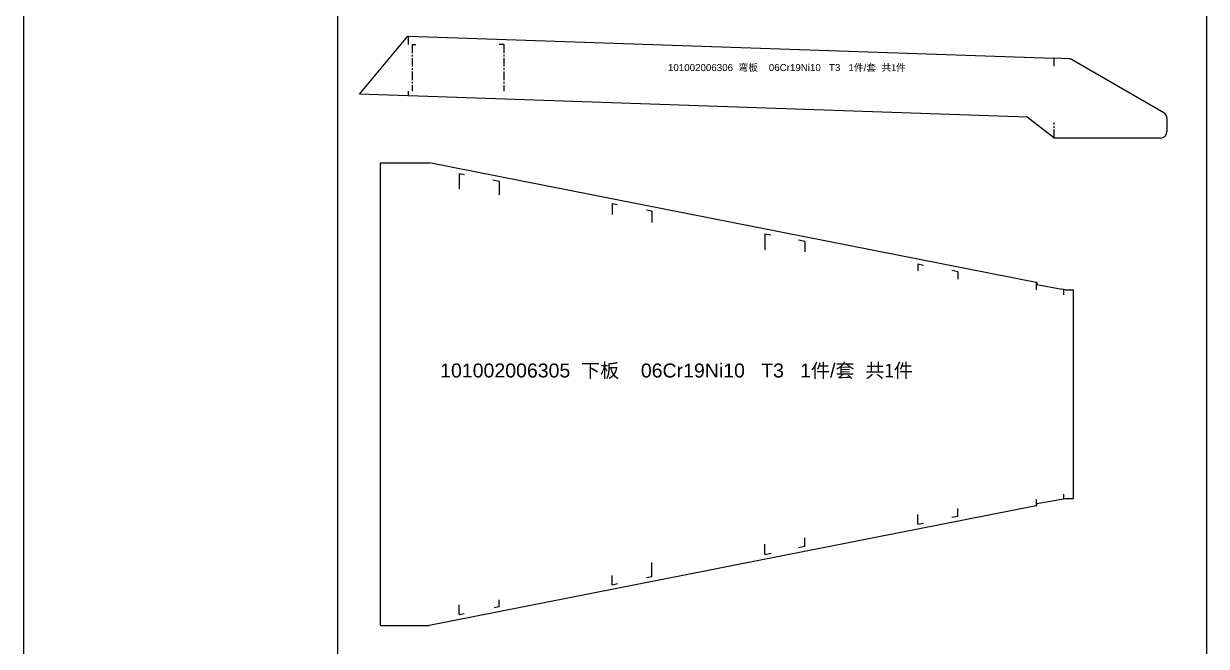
# Model space of a CAD drawing. Extents: x -9926 to 7440, y -3093 to 58.
# Drawn here: x -3187 to -1408, y -1810 to -873 of the extents above; entities that cross this region are included whole.
import ezdxf

# ---------------------------------------------------------------- set-up
doc = ezdxf.new("R2010")
doc.units = 0
doc.header["$MEASUREMENT"] = 0
doc.linetypes.add('CENTERX2', pattern=[20.32, 12.7, -2.54, 2.54, -2.54])
doc.layers.get('0').update_dxf_attribs({"linetype": 'CONTINUOUS'})
doc.styles.get("Standard").update_dxf_attribs({"font": 'arial.ttf'})

# ---------------------------------------------------------------- blocks, each defined once
blk = doc.blocks.new('101002006306')
blk.add_line((-2272.6, 898.4), (-2199.5, 985.5))
at = {"color": 7, "linetype": 'CONTINUOUS'}
for p, q in [((-2199.5, 985.5), (-2199.1, 985.9)), ((-2199.1, 985.9), (-2198.7, 985.8)), ((-2198.7, 985.8), (-1227.7, 952.6)), ((-1227.7, 952.6), (-1226.9, 952.6)), ((-1205.8, 951.8), (-1226.9, 952.6)), ((-1062.5, 870.4), (-1201.2, 950.5)), ((-2199.5, 895.8), (-2272.6, 898.4)), ((-2198.7, 895.8), (-2199.5, 895.8)), ((-1267.9, 863.9), (-2198.7, 895.8)), ((-1227.7, 833), (-1267.9, 863.9)), ((-1057.5, 861.7), (-1057.5, 842.5)), ((-1227.3, 832.5), (-1227.7, 833)), ((-1067.5, 832.5), (-1227.3, 832.5))]:
    blk.add_line(p, q, dxfattribs=at)
at = {"color": 6, "linetype": 'CENTERX2'}
for p, q in [((-2199.1, 985.9), (-2199.1, 973.3)), ((-2192.9, 973), (-2192.9, 903)), ((-2192.9, 973), (-2187.4, 973)), ((-2055.3, 973), (-2062.4, 973)), ((-2055.3, 973), (-2055.3, 903)), ((-1227.3, 940.6), (-1227.3, 952.6)), ((-2199.1, 903), (-2199.1, 895.8)), ((-1227.3, 832.5), (-1227.3, 855.7))]:
    blk.add_line(p, q, dxfattribs=at)
at = {"color": 7, "linetype": 'CONTINUOUS'}
for centre, start, end in [((-1206.2, 941.8), 60, 88), ((-1067.5, 861.7), 0, 60), ((-1067.5, 842.5), 270, 0)]:
    blk.add_arc(centre, 10, start, end, dxfattribs=at)
at = {"color": 3, "insert": (-1808.3, 943.7), "char_height": 10.5, "width": 368.77, "attachment_point": 1}
blk.add_mtext('101002006306  {\\fSimSun|b0|i0|c134|p54;弯板}    06Cr19Ni10   T3   1{\\fSimSun|b0|i0|c134|p54;件}/{\\fSimSun|b0|i0|c134|p54;套}  {\\fSimSun|b0|i0|c134|p54;共1件}', dxfattribs=at)
blk = doc.blocks.new('101002006305')
at = {"color": 7, "linetype": 'CENTERX2'}
blk.add_line((-3468, -365.9), (-3468, 330.1), dxfattribs=at)
at = {"color": 7, "linetype": 'CONTINUOUS'}
for p, q in [((-3468, -365.9), (-3468, 330.1)), ((-3468, 330.1), (-3394.5, 330.1)), ((-2481.5, 150.2), (-3394.5, 330.1)), ((-2480.1, 149.8), (-2481.5, 150.2)), ((-2480.1, 149.8), (-2480.1, 146.8)), ((-2480.1, 146.8), (-2442.7, 140)), ((-2437.6, 139.2), (-2442.7, 140)), ((-2437.6, 139.2), (-2424.9, 139.1)), ((-2424.9, -174.9), (-2424.9, 139.1)), ((-2480.1, -182.6), (-2442.7, -175.8)), ((-2442.7, -175.8), (-2437.6, -175)), ((-2437.6, -175), (-2424.9, -174.9)), ((-2481.5, -185.9), (-3394.5, -365.9)), ((-2481.5, -185.9), (-2480.1, -185.6)), ((-2480.1, -185.6), (-2480.1, -182.6)), ((-3468, -365.9), (-3394.5, -365.9))]:
    blk.add_line(p, q, dxfattribs=at)
at = {"color": 6, "linetype": 'CONTINUOUS'}
for p, q in [((-3349.3, 313.9), (-3349.3, 290.2)), ((-3349.3, 313.9), (-3341.3, 312.3)), ((-3289.3, 302.1), (-3298.9, 304)), ((-3289.3, 302.1), (-3289.3, 281.7)), ((-3119.3, 268.9), (-3119.3, 252.3)), ((-3119.3, 268.9), (-3111.1, 267.3)), ((-3059.3, 257.1), (-3067.5, 258.7)), ((-3059.3, 257.1), (-3059.3, 240.1)), ((-2889.3, 223.4), (-2889.3, 199.3)), ((-2889.3, 223.4), (-2880.7, 221.7)), ((-2829.3, 211.6), (-2838.9, 213.5)), ((-2829.3, 211.6), (-2829.3, 196.1)), ((-2659.3, 177.9), (-2659.3, 167.4)), ((-2659.3, 177.9), (-2650.9, 176.2)), ((-2599.3, 166.1), (-2608.3, 167.9)), ((-2599.3, 166.1), (-2599.3, 155)), ((-2599.3, -201.9), (-2599.3, -190)), ((-2659.3, -213.7), (-2659.3, -199.1)), ((-2659.3, -213.7), (-2650.9, -212)), ((-2599.3, -201.9), (-2608.3, -203.6)), ((-2889.3, -259.2), (-2889.3, -243.9)), ((-2829.3, -247.4), (-2838.9, -249.2)), ((-2829.3, -247.4), (-2829.3, -234.2)), ((-2889.3, -259.2), (-2879.8, -257.3)), ((-3059.3, -292.9), (-3059.3, -271.1)), ((-3119.3, -304.7), (-3119.3, -290.8)), ((-3059.3, -292.9), (-3067.5, -294.5)), ((-3119.3, -304.7), (-3111.1, -303)), ((-3349.3, -349.7), (-3349.3, -335)), ((-3289.3, -337.9), (-3296.9, -339.4)), ((-3289.3, -337.9), (-3289.3, -327.5)), ((-3349.3, -349.7), (-3341.9, -348.2))]:
    blk.add_line(p, q, dxfattribs=at)
at = {"color": 6, "linetype": 'CENTERX2'}
for p, q in [((-2480.8, 138.8), (-2480.8, 150)), ((-2440.1, 139.6), (-2440.1, 131.2)), ((-2480.8, -185.7), (-2480.8, -176.4)), ((-2440.1, -168.4), (-2440.1, -175.4))]:
    blk.add_line(p, q, dxfattribs=at)
at = {"color": 3, "insert": (-3378, 28.1), "char_height": 21, "width": 730.311, "attachment_point": 1}
blk.add_mtext('101002006305  {\\fSimSun|b0|i0|c134|p54;下板}    06Cr19Ni10   T3   1{\\fSimSun|b0|i0|c134|p54;件}/{\\fSimSun|b0|i0|c134|p54;套}  {\\fSimSun|b0|i0|c134|p54;共1件}', dxfattribs=at)

msp = doc.modelspace()

# ---------------------------------------------------------------- linework, layer by layer
at = {"color": 1}
for p, q in [((-3187.40175, 34.82289), (-3187.40175, -2421.63551)), ((-2715.20061, 34.82289), (-2715.20061, -2421.63551)), ((-1408.0505, 34.82289), (-1408.0505, -2421.63551))]:
    msp.add_line(p, q, dxfattribs=at)

# ---------------------------------------------------------------- block references
for name, p in [('101002006306', (-409.75055, -1877.67191)), ('101002006305', (817.22534, -1412.53095))]:
    msp.add_blockref(name, p, dxfattribs=at)

doc.saveas('drawing.dxf')
